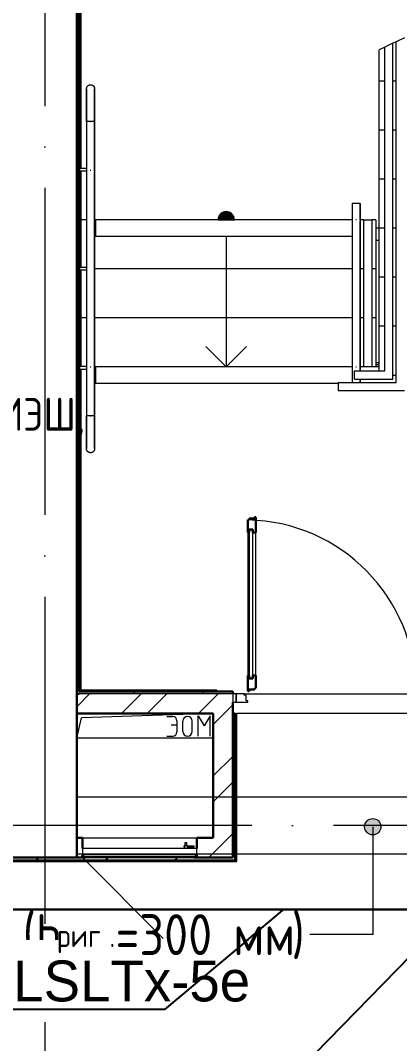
# Model space of a CAD drawing. Header units: millimetres. Extents: x -695119 to 412940, y -249585 to 622758.
# Drawn here: x 152812 to 155132, y 68303 to 74559 of the extents above; entities that cross this region are included whole.
import ezdxf
from ezdxf import colors
from ezdxf.entities.mleader import LeaderData, LeaderLine
from ezdxf.math import Vec2, Vec3

# ---------------------------------------------------------------- set-up
doc = ezdxf.new("R2010")
doc.units = ezdxf.units.MM
doc.linetypes.add('ADSK_Линия сетки', pattern=[25, 20, -2.5, 0, -2.5])
doc.linetypes.add('ADSK_Сверху', pattern=[450, 300, -150])
for name, color, linetype, lineweight in [('_СКС-Шкафы', 7, 'Continuous', 0), ('_Схема', 5, 'Continuous', 30), ('Аннотация', 252, 'Continuous', 18), ('Двери', 8, 'Continuous', 9), ('Лестницы', 8, 'Continuous', 9), ('Линии', 7, 'Continuous', 9), ('Оборудование', 8, 'Continuous', 18), ('Ограждение', 8, 'Continuous', 9), ('Оси', 252, 'Continuous', 9), ('Перекрытие', 252, 'Continuous', 18), ('Стены внутренние', 252, 'Continuous', 18), ('Стены наружные', 252, 'Continuous', 18), ('Стены штриховка', 7, 'Continuous', 9), ('Стрелки вверх', 7, 'Continuous', 18), ('ТХ Текст', 251, 'Continuous', 0)]:
    doc.layers.add(name, color=color, linetype=linetype, lineweight=lineweight)
doc.layers.add('Двери открывание', color=7, linetype='Continuous', lineweight=9, true_color=0xc0c0c0)
doc.styles.add('GOST Common_3', font='', dxfattribs={"height": 3.5})
doc.styles.add('GOST Common_5', font='', dxfattribs={"width": 0.9, "height": 200})
doc.styles.add('GOST-2.304_Type-B_shrink', font='', dxfattribs={"width": 0.8})
doc.styles.add('Mipgost_5', font='', dxfattribs={"height": 250})
doc.styles.get('GOST Common_3').set_extended_font_data('GOST type B')
doc.styles.get('GOST Common_5').set_extended_font_data('GOST type B')
doc.styles.get('GOST-2.304_Type-B_shrink').set_extended_font_data('GOST type B')
doc.styles.get('Mipgost_5').set_extended_font_data('Mipgost')
pattern_1 = [(0, (-32121.8, 98), (0, 600), []), (90, (-32121.8, 98), (-600, 4e-14), [])]

# ---------------------------------------------------------------- blocks, each defined once
blk = doc.blocks.new('1 этаж')
at = {"layer": 'Аннотация', "lineweight": 9, "true_color": 0x636466}
h = blk.add_hatch(color=251, dxfattribs=at)
edge = h.paths.add_edge_path()
edge.add_arc((-19851, -11548.5), 50, 0, 360)
at = {"layer": 'Ограждение', "true_color": 0x636466}
h = blk.add_hatch(dxfattribs=at)
h.set_pattern_fill('FP_26', color=251, style=0, pattern_type=2)
h.set_pattern_definition(pattern_1)
h.paths.add_polyline_path([(-20682.8, -11761.7), (-20682.8, -10856.7), (-20692.8, -10856.7), (-20692.8, -10871.7), (-20687.8, -10871.7), (-20687.8, -11756.7)])
h = blk.add_hatch(dxfattribs=at)
h.set_pattern_fill('FP_26', color=251, style=0, pattern_type=2)
h.set_pattern_definition(pattern_1)
h.paths.add_polyline_path([(-20846.2, -11761.7), (-20682.8, -11761.7), (-20687.8, -11756.7), (-22852.9, -11756.7), (-22852.9, -11761.7), (-21563.7, -11761.7)])
at = {"layer": 'Стрелки вверх', "true_color": 0x636466}
h = blk.add_hatch(color=251, dxfattribs=at)
edge = h.paths.add_edge_path()
edge.add_arc((-20747.8, -7836.7), 50, 90, 179.83086)
edge.add_line((-20797.8, -7836.6), (-20747.8, -7836.7))
edge.add_line((-20747.8, -7836.7), (-20747.8, -7786.7))
blk.add_hatch(color=251, dxfattribs=at).paths.add_polyline_path([(-20699.3, -7836.7), (-20702.3, -7816), (-20720.8, -7794.7), (-20747.8, -7786.7), (-20774.8, -7794.7), (-20793.3, -7816), (-20796.3, -7836.7)])
h = blk.add_hatch(color=251, dxfattribs=at)
edge = h.paths.add_edge_path()
edge.add_arc((-20747.8, -7836.7), 50, 0.16914, 90)
edge.add_line((-20747.8, -7786.7), (-20747.8, -7836.7))
edge.add_line((-20747.8, -7836.7), (-20697.8, -7836.6))
at = {"color": 251, "lineweight": 18, "true_color": 0x636466}
for p, q in [((-21662.8, -11006.7), (-21633.2, -10881.7)), ((-20827.8, -10856.7), (-21633.2, -10881.7)), ((-21111.8, -10874), (-21075.3, -10874)), ((-20918.8, -10871.4), (-20882.2, -10931.4)), ((-20918.8, -10994), (-20918.8, -10871.4)), ((-20845.7, -10871.4), (-20882.2, -10931.4)), ((-20845.7, -10994), (-20845.7, -10871.4)), ((-21085.7, -10926.2), (-21049.2, -10926.2)), ((-21049.2, -10900.1), (-21049.2, -10967.9)), ((-21012.7, -10965.3), (-21012.7, -10902.7)), ((-20955.3, -10965.3), (-20955.3, -10902.7)), ((-20827.8, -11006.7), (-21662.8, -11006.7)), ((-21111.8, -10994), (-21075.3, -10994))]:
    blk.add_line(p, q, dxfattribs=at)
for centre, radius, start, end in [((-21075.3, -10900.1), 26.1, 0, 90), ((-20984, -10902.7), 28.7, 0, 180), ((-21075.3, -10967.9), 26.1, 270, 0), ((-20984, -10965.3), 28.7, 180, 0)]:
    blk.add_arc(centre, radius, start, end, dxfattribs=at)
at = {"layer": 'Аннотация', "color": 251, "lineweight": 9, "true_color": 0x636466}
for p, q in [((-19851, -11548.5), (-19851, -12208.4)), ((-20229.4, -12208.4), (-20235.6, -12208.4)), ((-19851, -12208.4), (-20229.4, -12208.4))]:
    blk.add_line(p, q, dxfattribs=at)
blk.add_circle((-19851, -11548.5), 50, dxfattribs=at)
at = {"layer": 'Двери', "color": 251, "lineweight": 30, "true_color": 0x636466}
for p, q in [((-20607.8, -9672.7), (-20615.8, -9672.7)), ((-20615.8, -9672.7), (-20615.8, -9748.7)), ((-20573.8, -9663.7), (-20607.8, -9663.7)), ((-20607.8, -9663.7), (-20607.8, -9672.7)), ((-20565.8, -9654.7), (-20573.8, -9654.7)), ((-20573.8, -9654.7), (-20573.8, -9663.7)), ((-20565.8, -9748.7), (-20565.8, -9654.7)), ((-20606.8, -9748.7), (-20615.8, -9748.7)), ((-20606.8, -9730.7), (-20606.8, -9748.7)), ((-20585.8, -9730.7), (-20606.8, -9730.7)), ((-20585.8, -9748.7), (-20585.8, -9730.7)), ((-20565.8, -9748.7), (-20585.8, -9748.7)), ((-20615.8, -10624.7), (-20615.8, -10718.7)), ((-20606.8, -10624.7), (-20615.8, -10624.7)), ((-20606.8, -10642.7), (-20606.8, -10624.7)), ((-20585.8, -10624.7), (-20585.8, -10642.7)), ((-20565.8, -10624.7), (-20585.8, -10624.7)), ((-20565.8, -10700.7), (-20565.8, -10624.7)), ((-20585.8, -10642.7), (-20606.8, -10642.7)), ((-20615.8, -10718.7), (-20607.8, -10718.7)), ((-20607.8, -10718.7), (-20607.8, -10709.7)), ((-20607.8, -10709.7), (-20573.8, -10709.7)), ((-20573.8, -10709.7), (-20573.8, -10700.7)), ((-20573.8, -10700.7), (-20565.8, -10700.7))]:
    blk.add_line(p, q, dxfattribs=at)
at = {"layer": 'Двери', "color": 251, "true_color": 0x636466}
for p, q in [((-20615.8, -9748.7), (-20615.8, -10624.7)), ((-20606.8, -9730.7), (-20606.8, -10642.7)), ((-20585.8, -9730.7), (-20606.8, -9730.7)), ((-20585.8, -10642.7), (-20585.8, -9730.7)), ((-20565.8, -10624.7), (-20565.8, -9748.7)), ((-20606.8, -10642.7), (-20585.8, -10642.7)), ((-20707.8, -10736.7), (-20707.8, -10786.7)), ((-20687.8, -10736.7), (-20707.8, -10736.7)), ((-20687.8, -10786.7), (-20687.8, -10736.7)), ((-20638.8, -10736.7), (-20687.8, -10736.7)), ((-20687.8, -10736.7), (-20687.8, -10786.7)), ((-20638.8, -10744.7), (-20638.8, -10736.7)), ((-20624.8, -10744.7), (-20638.8, -10744.7)), ((-20624.8, -10778.7), (-20624.8, -10744.7)), ((-20707.8, -10786.7), (-20687.8, -10786.7)), ((-20687.8, -10786.7), (-20615.8, -10786.7)), ((-20615.8, -10778.7), (-20624.8, -10778.7)), ((-20615.8, -10786.7), (-20615.8, -10778.7))]:
    blk.add_line(p, q, dxfattribs=at)
at = {"layer": 'Двери открывание', "color": 251, "true_color": 0x636466}
blk.add_arc((-20633.8, -10718.7), 1046, 0, 89.01398, dxfattribs=at)
at = {"layer": 'Лестницы', "color": 251, "true_color": 0x636466}
for p, q in [((-19707.8, -6748.1), (-19727.8, -6757.4)), ((-19777.8, -6780.8), (-19812.8, -6797.1)), ((-19812.8, -6986.7), (-19812.8, -6797.1)), ((-19812.8, -7286.7), (-19812.8, -6986.7)), ((-19812.8, -6986.7), (-19777.8, -6986.7)), ((-19812.8, -6986.7), (-19777.8, -6986.7)), ((-19727.8, -6986.7), (-19707.8, -6986.7)), ((-19727.8, -6986.7), (-19707.8, -6986.7)), ((-19812.8, -7586.7), (-19812.8, -7286.7)), ((-19812.8, -7286.7), (-19777.8, -7286.7)), ((-19812.8, -7286.7), (-19777.8, -7286.7)), ((-19727.8, -7286.7), (-19707.8, -7286.7)), ((-19727.8, -7286.7), (-19707.8, -7286.7)), ((-19812.8, -7886.7), (-19812.8, -7586.7)), ((-19812.8, -7586.7), (-19777.8, -7586.7)), ((-19812.8, -7586.7), (-19777.8, -7586.7)), ((-19727.8, -7586.7), (-19707.8, -7586.7)), ((-19727.8, -7586.7), (-19707.8, -7586.7)), ((-21602.8, -7836.7), (-21637.8, -7836.7)), ((-21602.8, -7836.7), (-21637.8, -7836.7)), ((-21547.8, -7836.7), (-21552.8, -7836.7)), ((-21547.8, -7836.7), (-21552.8, -7836.7)), ((-19907.8, -7836.7), (-19927.8, -7836.7)), ((-19907.8, -7836.7), (-19927.8, -7836.7)), ((-19832.8, -7836.7), (-19857.8, -7836.7)), ((-19832.8, -7836.7), (-19857.8, -7836.7)), ((-19832.8, -7836.7), (-19832.8, -8136.7)), ((-19812.8, -8186.7), (-19812.8, -7886.7)), ((-19812.8, -7886.7), (-19777.8, -7886.7)), ((-19812.8, -7886.7), (-19777.8, -7886.7)), ((-19727.8, -7886.7), (-19707.8, -7886.7)), ((-19727.8, -7886.7), (-19707.8, -7886.7)), ((-19977.8, -8136.7), (-21552.8, -8136.7)), ((-19977.8, -8136.7), (-21552.8, -8136.7)), ((-19907.8, -8136.7), (-19927.8, -8136.7)), ((-19907.8, -8136.7), (-19927.8, -8136.7)), ((-19832.8, -8136.7), (-19857.8, -8136.7)), ((-19832.8, -8136.7), (-19857.8, -8136.7)), ((-19832.8, -8136.7), (-19832.8, -8436.7)), ((-19812.8, -8486.7), (-19812.8, -8186.7)), ((-19812.8, -8186.7), (-19777.8, -8186.7)), ((-19812.8, -8186.7), (-19777.8, -8186.7)), ((-19727.8, -8186.7), (-19707.8, -8186.7)), ((-19727.8, -8186.7), (-19707.8, -8186.7)), ((-21602.8, -8436.7), (-21637.8, -8436.7)), ((-21602.8, -8436.7), (-21637.8, -8436.7)), ((-19977.8, -8436.7), (-21552.8, -8436.7)), ((-19977.8, -8436.7), (-21552.8, -8436.7)), ((-19907.8, -8436.7), (-19927.8, -8436.7)), ((-19907.8, -8436.7), (-19927.8, -8436.7)), ((-19832.8, -8436.7), (-19857.8, -8436.7)), ((-19832.8, -8436.7), (-19857.8, -8436.7)), ((-19832.8, -8436.7), (-19832.8, -8736.7)), ((-19812.8, -8761.7), (-19812.8, -8486.7)), ((-19812.8, -8486.7), (-19777.8, -8486.7)), ((-19812.8, -8486.7), (-19777.8, -8486.7)), ((-19727.8, -8486.7), (-19707.8, -8486.7)), ((-19727.8, -8486.7), (-19707.8, -8486.7)), ((-21547.8, -8736.7), (-21552.8, -8736.7)), ((-21547.8, -8736.7), (-21552.8, -8736.7)), ((-19907.8, -8736.7), (-19927.8, -8736.7)), ((-19907.8, -8736.7), (-19927.8, -8736.7)), ((-19832.8, -8736.7), (-19857.8, -8736.7)), ((-19832.8, -8736.7), (-19857.8, -8736.7)), ((-19812.8, -8736.7), (-19832.8, -8736.7)), ((-19727.8, -8786.7), (-19707.8, -8786.7)), ((-19727.8, -8786.7), (-19707.8, -8786.7)), ((-20638.8, -10736.7), (-19076.8, -10736.7))]:
    blk.add_line(p, q, dxfattribs=at)
at = {"layer": 'Линии', "color": 251, "linetype": 'ADSK_Сверху', "ltscale": 100, "true_color": 0x636466}
for p, q in [((-21662.8, -11366.7), (-18052.8, -11366.7)), ((-18052.8, -11716.7), (-21662.8, -11716.7))]:
    blk.add_line(p, q, dxfattribs=at)
at = {"layer": 'Оборудование', "color": 251, "true_color": 0x636466}
for p, q in [((-21627.8, -11681.7), (-21627.8, -11718.1)), ((-20927.8, -11681.7), (-21627.8, -11681.7)), ((-20999.1, -11666.4), (-21007.4, -11666.4)), ((-21007.4, -11666.4), (-21007.4, -11671.4)), ((-21007.4, -11671.4), (-20999.1, -11671.4)), ((-21004, -11665.8), (-21004, -11681.7)), ((-20984.7, -11665.8), (-21004, -11665.8)), ((-21000.4, -11663.9), (-21002.4, -11665.8)), ((-21000.4, -11646.4), (-21000.4, -11663.9)), ((-20988.2, -11646.4), (-21000.4, -11646.4)), ((-20988.2, -11663.9), (-21000.4, -11663.9)), ((-20943.7, -11666.4), (-20989.5, -11666.4)), ((-20989.5, -11671.4), (-20943.7, -11671.4)), ((-20988.2, -11663.9), (-20988.2, -11646.4)), ((-20986.2, -11665.8), (-20988.2, -11663.9)), ((-20984.7, -11681.7), (-20984.7, -11665.8)), ((-20943.7, -11671.4), (-20943.7, -11666.4)), ((-20927.8, -11718.1), (-20927.8, -11681.7)), ((-21627.8, -11736.7), (-21132.8, -12231.7)), ((-21626.9, -11719), (-20928.7, -11719)), ((-21620.8, -11719), (-21620.8, -11728.8)), ((-21619.8, -11729.7), (-20935.8, -11729.7)), ((-21608.8, -11731.3), (-21608.8, -11736.7)), ((-21608.8, -11736.7), (-20946.8, -11736.7)), ((-20946.8, -11736.7), (-20946.8, -11731.3)), ((-20934.8, -11728.8), (-20934.8, -11719))]:
    blk.add_line(p, q, dxfattribs=at)
for points, knots in [([(-21627.8, -11718.1), (-21627.8, -11718.2), (-21627.8, -11718.4), (-21627.7, -11718.6), (-21627.5, -11718.8), (-21627.4, -11718.9), (-21627.2, -11719), (-21627.1, -11719), (-21627, -11719), (-21626.9, -11719)], [-1, -1, -1, -1, -0.833333, -0.666667, -0.5, -0.333333, -0.25, -0.166667, 0, 0, 0, 0]), ([(-21620.8, -11728.8), (-21620.8, -11728.9), (-21620.8, -11729), (-21620.7, -11729.2), (-21620.6, -11729.4), (-21620.4, -11729.5), (-21620.3, -11729.6), (-21620.2, -11729.7), (-21620.1, -11729.7), (-21619.9, -11729.7), (-21619.8, -11729.7)], [-1, -1, -1, -1, -0.833333, -0.666667, -0.541667, -0.416667, -0.333333, -0.25, -0.166667, 0, 0, 0, 0]), ([(-21610.3, -11729.7), (-21610.2, -11729.7), (-21610, -11729.8), (-21609.7, -11729.8), (-21609.6, -11729.9), (-21609.4, -11730), (-21609.2, -11730.2), (-21609.1, -11730.3), (-21609, -11730.5), (-21608.9, -11730.7), (-21608.8, -11730.9), (-21608.8, -11731.1), (-21608.8, -11731.3)], [-1, -1, -1, -1, -0.833333, -0.75, -0.666667, -0.583333, -0.5, -0.416667, -0.333333, -0.25, -0.166667, 0, 0, 0, 0]), ([(-20946.8, -11731.3), (-20946.8, -11731.1), (-20946.8, -11730.9), (-20946.7, -11730.7), (-20946.6, -11730.5), (-20946.5, -11730.3), (-20946.4, -11730.2), (-20946.2, -11730), (-20946, -11729.9), (-20945.9, -11729.8), (-20945.6, -11729.8), (-20945.4, -11729.7), (-20945.3, -11729.7)], [0, 0, 0, 0, 0.166667, 0.25, 0.333333, 0.416667, 0.5, 0.583333, 0.666667, 0.75, 0.833333, 1, 1, 1, 1]), ([(-20935.8, -11729.7), (-20935.7, -11729.7), (-20935.5, -11729.7), (-20935.4, -11729.7), (-20935.3, -11729.6), (-20935.2, -11729.5), (-20935, -11729.4), (-20934.9, -11729.2), (-20934.8, -11729), (-20934.8, -11728.9), (-20934.8, -11728.8)], [0, 0, 0, 0, 0.166667, 0.25, 0.333333, 0.416667, 0.541667, 0.666667, 0.833333, 1, 1, 1, 1]), ([(-20928.7, -11719), (-20928.6, -11719), (-20928.5, -11719), (-20928.4, -11719), (-20928.2, -11718.9), (-20928.1, -11718.8), (-20927.9, -11718.6), (-20927.8, -11718.4), (-20927.8, -11718.2), (-20927.8, -11718.1)], [0, 0, 0, 0, 0.166667, 0.25, 0.333333, 0.5, 0.666667, 0.833333, 1, 1, 1, 1])]:
    blk.add_open_spline(points, degree=3, knots=knots, dxfattribs=at)
at = {"layer": 'Ограждение', "color": 251, "true_color": 0x636466}
for p, q in [((-21637.8, -3566.7), (-21637.8, -7523.4)), ((-19657.8, -6724.8), (-19707.8, -6748.1)), ((-19707.8, -8786.7), (-19707.8, -6748.1)), ((-19727.8, -6757.4), (-19777.8, -6780.8)), ((-19727.8, -6757.4), (-19777.8, -6780.8)), ((-19777.8, -8761.7), (-19777.8, -6780.8)), ((-19727.8, -8811.7), (-19727.8, -6757.4)), ((-21602.8, -7236.7), (-21602.8, -7537.3)), ((-21552.8, -7236.7), (-21602.8, -7236.7)), ((-21602.8, -7236.7), (-21602.8, -7536.7)), ((-21575.5, -7236.7), (-21580.1, -7236.7)), ((-21580.1, -7236.7), (-21577.8, -7236.7)), ((-21577.8, -7236.7), (-21575.5, -7236.7)), ((-21552.8, -7537.3), (-21552.8, -7236.7)), ((-21552.8, -7236.7), (-21552.8, -7536.7)), ((-21602.8, -7523.2), (-21647.8, -7523.2)), ((-21647.8, -7538.2), (-21602.8, -7538.2)), ((-21637.8, -7537.9), (-21637.8, -8129.5)), ((-21602.8, -7536.7), (-21602.8, -8736.7)), ((-21602.8, -7543.5), (-21602.8, -8743.5)), ((-21552.8, -7536.7), (-21552.8, -8736.7)), ((-21552.8, -8743.5), (-21552.8, -7543.5)), ((-19977.8, -7736.7), (-19977.8, -7837.3)), ((-19927.8, -7736.7), (-19977.8, -7736.7)), ((-19977.8, -7736.7), (-19977.8, -7836.7)), ((-19950.5, -7736.7), (-19955.1, -7736.7)), ((-19927.8, -7837.3), (-19927.8, -7736.7)), ((-19927.8, -7736.7), (-19927.8, -7836.7)), ((-19977.8, -7836.7), (-19977.8, -8736.7)), ((-19977.8, -7843.5), (-19977.8, -8743.5)), ((-19927.8, -7836.7), (-19927.8, -8736.7)), ((-19927.8, -8743.5), (-19927.8, -7843.5)), ((-19907.8, -7836.7), (-19857.8, -7836.7)), ((-19907.8, -7836.7), (-19907.8, -8736.7)), ((-19857.8, -7836.7), (-19857.8, -8736.7)), ((-21602.8, -8129.2), (-21647.8, -8129.2)), ((-21647.8, -8144.2), (-21602.8, -8144.2)), ((-21637.8, -8144), (-21637.8, -8735.5)), ((-21602.8, -8735.3), (-21647.8, -8735.3)), ((-21647.8, -8750.3), (-21602.8, -8750.3)), ((-21637.8, -8750), (-21637.8, -10711.7)), ((-21602.8, -8736.7), (-21602.8, -9036.7)), ((-21602.8, -8743.5), (-21602.8, -9036.7)), ((-21552.8, -8736.7), (-21552.8, -9036.7)), ((-21552.8, -9036.7), (-21552.8, -8743.5)), ((-19977.8, -8736.7), (-19977.8, -8831.7)), ((-19977.8, -8743.5), (-19977.8, -8831.7)), ((-19927.8, -8736.7), (-19927.8, -8761.7)), ((-19927.8, -8761.7), (-19927.8, -8743.5)), ((-19857.8, -8736.7), (-19907.8, -8736.7)), ((-19812.8, -8711.7), (-19832.8, -8711.7)), ((-19832.8, -8721.7), (-19812.8, -8721.7)), ((-19962.8, -8761.7), (-19777.8, -8761.7)), ((-19962.8, -8811.7), (-19962.8, -8761.7)), ((-19962.8, -8811.7), (-19727.8, -8811.7)), ((-19927.8, -8831.7), (-19927.8, -8811.7)), ((-19927.8, -8811.7), (-19927.8, -8831.7)), ((-19707.8, -8831.7), (-19707.8, -8786.7)), ((-20062.8, -8831.7), (-20062.8, -8881.7)), ((-20062.8, -8831.7), (-19707.8, -8831.7)), ((-20062.8, -8881.7), (-19657.8, -8881.7)), ((-21552.8, -9036.7), (-21602.8, -9036.7)), ((-21580.1, -9036.7), (-21575.5, -9036.7)), ((-21577.8, -9036.7), (-21580.1, -9036.7)), ((-21575.5, -9036.7), (-21577.8, -9036.7)), ((-21637.8, -10711.7), (-20807.8, -10711.7)), ((-20807.8, -10711.7), (-20807.8, -10721.7)), ((-20692.8, -10856.7), (-20682.8, -10856.7)), ((-20682.8, -11761.7), (-20682.8, -10856.7)), ((-20682.8, -11761.7), (-20687.8, -11756.7)), ((-22852.9, -11761.7), (-20682.8, -11761.7))]:
    blk.add_line(p, q, dxfattribs=at)
at = {"layer": 'Ограждение', "color": 251, "true_color": 0x636466, "flags": 128}
for points in [[(-21602.8, -7036.7), (-21602.8, -7035.7), (-21602.7, -7034.7), (-21602.6, -7033.7), (-21602.5, -7032.7), (-21602.3, -7031.8), (-21602.1, -7030.8), (-21601.8, -7029.8), (-21601.5, -7028.9), (-21601.2, -7027.9), (-21600.8, -7027), (-21600.4, -7026.1), (-21600, -7025.2), (-21599.5, -7024.3), (-21599, -7023.5), (-21598.4, -7022.6), (-21597.9, -7021.8), (-21597.2, -7021), (-21596.6, -7020.2), (-21595.9, -7019.5), (-21595.2, -7018.8), (-21594.5, -7018.1), (-21593.7, -7017.5), (-21592.9, -7016.8), (-21592.1, -7016.3), (-21591.3, -7015.7), (-21590.5, -7015.2), (-21589.6, -7014.7), (-21588.7, -7014.2), (-21587.8, -7013.8), (-21586.9, -7013.4), (-21585.9, -7013.1), (-21585, -7012.8), (-21584, -7012.5), (-21583, -7012.3), (-21582.1, -7012.1), (-21581.1, -7011.9), (-21580.1, -7011.8), (-21579.1, -7011.8), (-21578.1, -7011.7), (-21577.8, -7011.7)], [(-21602.8, -7236.7), (-21602.8, -7228.7), (-21602.8, -7220.7), (-21602.8, -7212.8), (-21602.8, -7204.9), (-21602.8, -7197), (-21602.8, -7189.2), (-21602.8, -7181.5), (-21602.8, -7173.8), (-21602.8, -7166.3), (-21602.8, -7158.8), (-21602.8, -7151.5), (-21602.8, -7144.4), (-21602.8, -7137.4), (-21602.8, -7130.5), (-21602.8, -7123.8), (-21602.8, -7117.3), (-21602.8, -7111), (-21602.8, -7104.9), (-21602.8, -7098.9), (-21602.8, -7093.3), (-21602.8, -7087.8), (-21602.8, -7082.6), (-21602.8, -7077.6), (-21602.8, -7072.9), (-21602.8, -7068.4), (-21602.8, -7064.3), (-21602.8, -7060.3), (-21602.8, -7056.7), (-21602.8, -7053.4), (-21602.8, -7050.3), (-21602.8, -7047.6), (-21602.8, -7045.1), (-21602.8, -7043), (-21602.8, -7041.2), (-21602.8, -7039.6), (-21602.8, -7038.4), (-21602.8, -7037.6), (-21602.8, -7037), (-21602.8, -7036.7), (-21602.8, -7036.7)], [(-21602.8, -7036.7), (-21602.8, -7036.9), (-21602.8, -7037.4), (-21602.8, -7038.2), (-21602.8, -7039.3), (-21602.8, -7040.7), (-21602.8, -7042.5), (-21602.8, -7044.5), (-21602.8, -7046.9), (-21602.8, -7049.6), (-21602.8, -7052.5), (-21602.8, -7055.8), (-21602.8, -7059.3), (-21602.8, -7063.2), (-21602.8, -7067.3), (-21602.8, -7071.7), (-21602.8, -7076.3), (-21602.8, -7081.2), (-21602.8, -7086.4), (-21602.8, -7091.8), (-21602.8, -7097.4), (-21602.8, -7103.2), (-21602.8, -7109.3), (-21602.8, -7115.6), (-21602.8, -7122), (-21602.8, -7128.7), (-21602.8, -7135.5), (-21602.8, -7142.5), (-21602.8, -7149.6), (-21602.8, -7156.9), (-21602.8, -7164.3), (-21602.8, -7171.8), (-21602.8, -7179.4), (-21602.8, -7187.1), (-21602.8, -7194.9), (-21602.8, -7202.7), (-21602.8, -7210.6), (-21602.8, -7218.6), (-21602.8, -7226.6), (-21602.8, -7234.6), (-21602.8, -7236.7)], [(-21577.8, -7011.7), (-21576.8, -7011.8), (-21575.8, -7011.8), (-21574.8, -7011.9), (-21573.8, -7012.1), (-21572.8, -7012.2), (-21571.9, -7012.4), (-21570.9, -7012.7), (-21569.9, -7013), (-21569, -7013.3), (-21568.1, -7013.7), (-21567.2, -7014.1), (-21566.3, -7014.6), (-21565.4, -7015), (-21564.5, -7015.5), (-21563.7, -7016.1), (-21562.9, -7016.7), (-21562.1, -7017.3), (-21561.3, -7017.9), (-21560.6, -7018.6), (-21559.9, -7019.3), (-21559.2, -7020), (-21558.5, -7020.8), (-21557.9, -7021.6), (-21557.3, -7022.4), (-21556.8, -7023.2), (-21556.2, -7024.1), (-21555.8, -7024.9), (-21555.3, -7025.8), (-21554.9, -7026.7), (-21554.5, -7027.7), (-21554.2, -7028.6), (-21553.9, -7029.6), (-21553.6, -7030.5), (-21553.4, -7031.5), (-21553.2, -7032.5), (-21553, -7033.5), (-21552.9, -7034.5), (-21552.8, -7035.5), (-21552.8, -7036.5), (-21552.8, -7036.7)], [(-21552.8, -7236.7), (-21552.8, -7228.7), (-21552.8, -7220.7), (-21552.8, -7212.8), (-21552.8, -7204.9), (-21552.8, -7197), (-21552.8, -7189.2), (-21552.8, -7181.5), (-21552.8, -7173.8), (-21552.8, -7166.3), (-21552.8, -7158.8), (-21552.8, -7151.5), (-21552.8, -7144.4), (-21552.8, -7137.4), (-21552.8, -7130.5), (-21552.8, -7123.8), (-21552.8, -7117.3), (-21552.8, -7111), (-21552.8, -7104.9), (-21552.8, -7098.9), (-21552.8, -7093.3), (-21552.8, -7087.8), (-21552.8, -7082.6), (-21552.8, -7077.6), (-21552.8, -7072.9), (-21552.8, -7068.4), (-21552.8, -7064.3), (-21552.8, -7060.3), (-21552.8, -7056.7), (-21552.8, -7053.4), (-21552.8, -7050.3), (-21552.8, -7047.6), (-21552.8, -7045.1), (-21552.8, -7043), (-21552.8, -7041.2), (-21552.8, -7039.6), (-21552.8, -7038.4), (-21552.8, -7037.6), (-21552.8, -7037), (-21552.8, -7036.7), (-21552.8, -7036.7)], [(-21552.8, -7036.7), (-21552.8, -7036.9), (-21552.8, -7037.4), (-21552.8, -7038.2), (-21552.8, -7039.3), (-21552.8, -7040.7), (-21552.8, -7042.5), (-21552.8, -7044.5), (-21552.8, -7046.9), (-21552.8, -7049.6), (-21552.8, -7052.5), (-21552.8, -7055.8), (-21552.8, -7059.3), (-21552.8, -7063.2), (-21552.8, -7067.3), (-21552.8, -7071.7), (-21552.8, -7076.3), (-21552.8, -7081.2), (-21552.8, -7086.4), (-21552.8, -7091.8), (-21552.8, -7097.4), (-21552.8, -7103.2), (-21552.8, -7109.3), (-21552.8, -7115.6), (-21552.8, -7122), (-21552.8, -7128.7), (-21552.8, -7135.5), (-21552.8, -7142.5), (-21552.8, -7149.6), (-21552.8, -7156.9), (-21552.8, -7164.3), (-21552.8, -7171.8), (-21552.8, -7179.4), (-21552.8, -7187.1), (-21552.8, -7194.9), (-21552.8, -7202.7), (-21552.8, -7210.6), (-21552.8, -7218.6), (-21552.8, -7226.6), (-21552.8, -7234.6), (-21552.8, -7236.7)], [(-21602.8, -9036.7), (-21602.8, -9044.7), (-21602.8, -9052.7), (-21602.8, -9060.7), (-21602.8, -9068.6), (-21602.8, -9076.5), (-21602.8, -9084.3), (-21602.8, -9092), (-21602.8, -9099.6), (-21602.8, -9107.2), (-21602.8, -9114.6), (-21602.8, -9121.9), (-21602.8, -9129.1), (-21602.8, -9136.1), (-21602.8, -9143), (-21602.8, -9149.7), (-21602.8, -9156.2), (-21602.8, -9162.5), (-21602.8, -9168.6), (-21602.8, -9174.5), (-21602.8, -9180.2), (-21602.8, -9185.7), (-21602.8, -9190.9), (-21602.8, -9195.9), (-21602.8, -9200.6), (-21602.8, -9205), (-21602.8, -9209.2), (-21602.8, -9213.1), (-21602.8, -9216.8), (-21602.8, -9220.1), (-21602.8, -9223.1), (-21602.8, -9225.9), (-21602.8, -9228.3), (-21602.8, -9230.5), (-21602.8, -9232.3), (-21602.8, -9233.8), (-21602.8, -9235), (-21602.8, -9235.9), (-21602.8, -9236.5), (-21602.8, -9236.7), (-21602.8, -9236.7)], [(-21602.8, -9236.7), (-21602.8, -9236.6), (-21602.8, -9236.1), (-21602.8, -9235.3), (-21602.8, -9234.2), (-21602.8, -9232.7), (-21602.8, -9231), (-21602.8, -9228.9), (-21602.8, -9226.6), (-21602.8, -9223.9), (-21602.8, -9220.9), (-21602.8, -9217.7), (-21602.8, -9214.1), (-21602.8, -9210.3), (-21602.8, -9206.2), (-21602.8, -9201.8), (-21602.8, -9197.2), (-21602.8, -9192.2), (-21602.8, -9187.1), (-21602.8, -9181.7), (-21602.8, -9176.1), (-21602.8, -9170.2), (-21602.8, -9164.2), (-21602.8, -9157.9), (-21602.8, -9151.4), (-21602.8, -9144.8), (-21602.8, -9138), (-21602.8, -9131), (-21602.8, -9123.9), (-21602.8, -9116.6), (-21602.8, -9109.2), (-21602.8, -9101.7), (-21602.8, -9094.1), (-21602.8, -9086.4), (-21602.8, -9078.6), (-21602.8, -9070.7), (-21602.8, -9062.8), (-21602.8, -9054.9), (-21602.8, -9046.9), (-21602.8, -9038.9), (-21602.8, -9036.7)], [(-21552.8, -9036.7), (-21552.8, -9044.7), (-21552.8, -9052.7), (-21552.8, -9060.7), (-21552.8, -9068.6), (-21552.8, -9076.5), (-21552.8, -9084.3), (-21552.8, -9092), (-21552.8, -9099.6), (-21552.8, -9107.2), (-21552.8, -9114.6), (-21552.8, -9121.9), (-21552.8, -9129.1), (-21552.8, -9136.1), (-21552.8, -9143), (-21552.8, -9149.7), (-21552.8, -9156.2), (-21552.8, -9162.5), (-21552.8, -9168.6), (-21552.8, -9174.5), (-21552.8, -9180.2), (-21552.8, -9185.7), (-21552.8, -9190.9), (-21552.8, -9195.9), (-21552.8, -9200.6), (-21552.8, -9205), (-21552.8, -9209.2), (-21552.8, -9213.1), (-21552.8, -9216.8), (-21552.8, -9220.1), (-21552.8, -9223.1), (-21552.8, -9225.9), (-21552.8, -9228.3), (-21552.8, -9230.5), (-21552.8, -9232.3), (-21552.8, -9233.8), (-21552.8, -9235), (-21552.8, -9235.9), (-21552.8, -9236.5), (-21552.8, -9236.7), (-21552.8, -9236.7)], [(-21552.8, -9236.7), (-21552.8, -9236.6), (-21552.8, -9236.1), (-21552.8, -9235.3), (-21552.8, -9234.2), (-21552.8, -9232.7), (-21552.8, -9231), (-21552.8, -9228.9), (-21552.8, -9226.6), (-21552.8, -9223.9), (-21552.8, -9220.9), (-21552.8, -9217.7), (-21552.8, -9214.1), (-21552.8, -9210.3), (-21552.8, -9206.2), (-21552.8, -9201.8), (-21552.8, -9197.2), (-21552.8, -9192.2), (-21552.8, -9187.1), (-21552.8, -9181.7), (-21552.8, -9176.1), (-21552.8, -9170.2), (-21552.8, -9164.2), (-21552.8, -9157.9), (-21552.8, -9151.4), (-21552.8, -9144.8), (-21552.8, -9138), (-21552.8, -9131), (-21552.8, -9123.9), (-21552.8, -9116.6), (-21552.8, -9109.2), (-21552.8, -9101.7), (-21552.8, -9094.1), (-21552.8, -9086.4), (-21552.8, -9078.6), (-21552.8, -9070.7), (-21552.8, -9062.8), (-21552.8, -9054.9), (-21552.8, -9046.9), (-21552.8, -9038.9), (-21552.8, -9036.7)], [(-21577.8, -9261.7), (-21578.8, -9261.7), (-21579.8, -9261.7), (-21580.8, -9261.6), (-21581.8, -9261.4), (-21582.8, -9261.2), (-21583.7, -9261), (-21584.7, -9260.8), (-21585.7, -9260.5), (-21586.6, -9260.1), (-21587.5, -9259.8), (-21588.5, -9259.3), (-21589.3, -9258.9), (-21590.2, -9258.4), (-21591.1, -9257.9), (-21591.9, -9257.4), (-21592.7, -9256.8), (-21593.5, -9256.2), (-21594.3, -9255.5), (-21595, -9254.9), (-21595.7, -9254.1), (-21596.4, -9253.4), (-21597.1, -9252.7), (-21597.7, -9251.9), (-21598.3, -9251.1), (-21598.8, -9250.2), (-21599.4, -9249.4), (-21599.9, -9248.5), (-21600.3, -9247.6), (-21600.7, -9246.7), (-21601.1, -9245.8), (-21601.4, -9244.9), (-21601.8, -9243.9), (-21602, -9242.9), (-21602.2, -9242), (-21602.4, -9241), (-21602.6, -9240), (-21602.7, -9239), (-21602.8, -9238), (-21602.8, -9237), (-21602.8, -9236.7)], [(-21552.8, -9236.7), (-21552.8, -9237.7), (-21552.9, -9238.7), (-21553, -9239.7), (-21553.1, -9240.7), (-21553.3, -9241.7), (-21553.5, -9242.7), (-21553.8, -9243.6), (-21554.1, -9244.6), (-21554.4, -9245.5), (-21554.8, -9246.5), (-21555.2, -9247.4), (-21555.6, -9248.3), (-21556.1, -9249.2), (-21556.6, -9250), (-21557.2, -9250.8), (-21557.7, -9251.7), (-21558.4, -9252.5), (-21559, -9253.2), (-21559.7, -9254), (-21560.4, -9254.7), (-21561.1, -9255.3), (-21561.9, -9256), (-21562.7, -9256.6), (-21563.5, -9257.2), (-21564.3, -9257.8), (-21565.1, -9258.3), (-21566, -9258.8), (-21566.9, -9259.2), (-21567.8, -9259.7), (-21568.7, -9260), (-21569.7, -9260.4), (-21570.6, -9260.7), (-21571.6, -9260.9), (-21572.6, -9261.2), (-21573.6, -9261.4), (-21574.5, -9261.5), (-21575.5, -9261.6), (-21576.5, -9261.7), (-21577.5, -9261.7), (-21577.8, -9261.7)]]:
    blk.add_lwpolyline(points, dxfattribs=at)
at = {"layer": 'Ограждение', "color": 251, "true_color": 0x636466}
for points in [[(-21575.8, -7536.8), (-21576.5, -7536.7), (-21577.8, -7536.7), (-21579.1, -7536.7), (-21579.8, -7536.8)], [(-19950.8, -7836.8), (-19951.5, -7836.7), (-19952.8, -7836.7), (-19954.1, -7836.7), (-19954.8, -7836.8)], [(-21579.8, -8736.8), (-21579.1, -8736.7), (-21577.8, -8736.7), (-21576.5, -8736.7), (-21575.8, -8736.8)], [(-19954.8, -8736.8), (-19954.1, -8736.7), (-19952.8, -8736.7), (-19951.5, -8736.7), (-19950.8, -8736.8)]]:
    blk.add_open_spline(points, degree=3, dxfattribs=at)
at = {"layer": 'Оси', "color": 251, "linetype": 'ADSK_Линия сетки', "ltscale": 100, "true_color": 0x636466}
for p, q in [((-21857.8, -2641.7), (-21857.8, -33767.9)), ((4409.5, -11541.7), (-72530.1, -11541.7))]:
    blk.add_line(p, q, dxfattribs=at)
at = {"layer": 'Перекрытие', "color": 251, "ltscale": 100, "true_color": 0x636466}
for p, q in [((-19977.8, -7836.7), (-21547.8, -7836.7)), ((-21547.8, -7836.7), (-21547.8, -7936.7)), ((-21547.8, -7936.7), (-19977.8, -7936.7)), ((-19832.8, -7886.7), (-19812.8, -7886.7)), ((-19832.8, -7961.3), (-19812.8, -7961.3)), ((-19977.8, -8736.7), (-21547.8, -8736.7)), ((-21547.8, -8736.7), (-21547.8, -8836.7)), ((-21547.8, -8836.7), (-20062.8, -8836.7)), ((-20827.8, -11006.7), (-21662.8, -11006.7))]:
    blk.add_line(p, q, dxfattribs=at)
at = {"layer": 'Стены внутренние', "color": 251, "lineweight": 30, "true_color": 0x636466}
blk.add_line((-21662.8, -11736.7), (-21662.8, -10856.7), dxfattribs=at)
at = {"layer": 'Стены наружные', "color": 251, "lineweight": 30, "true_color": 0x636466}
for p, q in [((-21662.8, -3541.7), (-21662.8, -10856.7)), ((-21647.8, -10721.7), (-21647.8, -3556.7)), ((-21647.8, -10736.7), (-21662.8, -10736.7)), ((-20707.8, -10721.7), (-21647.8, -10721.7)), ((-20707.8, -10736.7), (-20707.8, -10721.7)), ((-20707.8, -10786.7), (-20707.8, -11736.7)), ((-21662.8, -10856.7), (-20827.8, -10856.7)), ((-20827.8, -10856.7), (-20827.8, -11616.7)), ((-20692.8, -10856.7), (-20707.8, -10856.7)), ((-20692.8, -10856.7), (-20692.8, -11751.7)), ((-20687.8, -10871.7), (-20692.8, -10871.7)), ((-20687.8, -11756.7), (-20687.8, -10871.7)), ((-21627.8, -11616.7), (-21662.8, -11616.7)), ((-21662.8, -11616.7), (-21662.8, -11736.7)), ((-21627.8, -11681.7), (-21627.8, -11616.7)), ((-20827.8, -11616.7), (-20927.8, -11616.7)), ((-20927.8, -11616.7), (-20927.8, -11681.7)), ((-22867.9, -11756.7), (-20687.8, -11756.7)), ((-21608.8, -11736.7), (-22052.8, -11736.7)), ((-21627.8, -11736.7), (-21627.8, -11718.4)), ((-20707.8, -11736.7), (-20946.8, -11736.7)), ((-20927.8, -11718.4), (-20927.8, -11736.7))]:
    blk.add_line(p, q, dxfattribs=at)
at = {"layer": 'Стены наружные', "color": 251, "linetype": 'Continuous', "lineweight": 9, "true_color": 0x636466}
for p, q in [((-21662.8, -6837.8), (-21647.8, -6822.8)), ((-21662.8, -7262.1), (-21647.8, -7247.1)), ((-21662.8, -7686.3), (-21647.8, -7671.3)), ((-21662.8, -8110.6), (-21647.8, -8095.6)), ((-21662.8, -8534.9), (-21647.8, -8519.9)), ((-21662.8, -8959.1), (-21647.8, -8944.1)), ((-21662.8, -9383.4), (-21647.8, -9368.4)), ((-21662.8, -9807.7), (-21647.8, -9792.7)), ((-21662.8, -10231.9), (-21647.8, -10216.9)), ((-21662.8, -10656.2), (-21647.8, -10641.2)), ((-21662.8, -10816), (-21583.5, -10736.7)), ((-21389.2, -10856.7), (-21269.2, -10736.7)), ((-21319.1, -10736.7), (-21304.1, -10721.7)), ((-21232.1, -10856.7), (-21112.1, -10736.7)), ((-20917.8, -10856.7), (-20797.8, -10736.7)), ((-20894.8, -10736.7), (-20879.8, -10721.7)), ((-20827.8, -10923.9), (-20707.8, -10803.9)), ((-20692.8, -10888.3), (-20687.8, -10883.3)), ((-20707.8, -10974), (-20692.8, -10959)), ((-20692.8, -10959), (-20687.8, -10954)), ((-20692.8, -11029.7), (-20687.8, -11024.7)), ((-20827.8, -11238.2), (-20707.8, -11118.2)), ((-20692.8, -11100.4), (-20687.8, -11095.4)), ((-20692.8, -11171.1), (-20687.8, -11166.1)), ((-20692.8, -11241.8), (-20687.8, -11236.8)), ((-20827.8, -11395.4), (-20707.8, -11275.4)), ((-20692.8, -11312.5), (-20687.8, -11307.5)), ((-20707.8, -11398.2), (-20692.8, -11383.2)), ((-20692.8, -11383.2), (-20687.8, -11378.2)), ((-20692.8, -11453.9), (-20687.8, -11448.9)), ((-20692.8, -11524.7), (-20687.8, -11519.7)), ((-20827.8, -11709.7), (-20707.8, -11589.7)), ((-20692.8, -11595.4), (-20687.8, -11590.4)), ((-20692.8, -11666.1), (-20687.8, -11661.1)), ((-21985.5, -11756.7), (-21980.5, -11751.7)), ((-21914.8, -11756.7), (-21909.8, -11751.7)), ((-21909.8, -11751.7), (-21894.8, -11736.7)), ((-21844.1, -11756.7), (-21839.1, -11751.7)), ((-21773.4, -11756.7), (-21768.4, -11751.7)), ((-21702.7, -11756.7), (-21697.7, -11751.7)), ((-21640.6, -11736.7), (-21627.8, -11723.9)), ((-21632, -11756.7), (-21627, -11751.7)), ((-21561.3, -11756.7), (-21556.3, -11751.7)), ((-21490.6, -11756.7), (-21485.6, -11751.7)), ((-21485.6, -11751.7), (-21470.6, -11736.7)), ((-21419.8, -11756.7), (-21414.8, -11751.7)), ((-21349.1, -11756.7), (-21344.1, -11751.7)), ((-21278.4, -11756.7), (-21273.4, -11751.7)), ((-21207.7, -11756.7), (-21202.7, -11751.7)), ((-21137, -11756.7), (-21132, -11751.7)), ((-21066.3, -11756.7), (-21061.3, -11751.7)), ((-21061.3, -11751.7), (-21046.3, -11736.7)), ((-20995.6, -11756.7), (-20990.6, -11751.7)), ((-20924.9, -11756.7), (-20919.9, -11751.7)), ((-20854.8, -11736.7), (-20827.8, -11709.7)), ((-20854.2, -11756.7), (-20849.2, -11751.7)), ((-20783.5, -11756.7), (-20778.5, -11751.7)), ((-20712.7, -11756.7), (-20707.7, -11751.7)), ((-20692.8, -11736.8), (-20687.8, -11731.8))]:
    blk.add_line(p, q, dxfattribs=at)
at = {"layer": 'Стены наружные', "color": 251, "true_color": 0x636466}
for p, q in [((-20638.8, -10736.7), (-19076.8, -10736.7)), ((-19032.8, -10856.7), (-20682.8, -10856.7)), ((-21627.8, -11616.7), (-20927.8, -11616.7))]:
    blk.add_line(p, q, dxfattribs=at)
at = {"layer": 'Стены штриховка', "color": 251, "true_color": 0x636466}
for p, q in [((-20707.8, -10736.7), (-21647.8, -10736.7)), ((-22867.9, -11751.7), (-20692.8, -11751.7))]:
    blk.add_line(p, q, dxfattribs=at)
at = {"layer": 'Стрелки вверх', "color": 251, "true_color": 0x636466}
for p, q in [((-20793.3, -7816), (-20796.3, -7836.7)), ((-20774.8, -7794.7), (-20793.3, -7816)), ((-20747.8, -7786.7), (-20774.8, -7794.7)), ((-20720.8, -7794.7), (-20747.8, -7786.7)), ((-20747.8, -7836.7), (-20747.8, -7786.7)), ((-20747.8, -7786.7), (-20747.8, -7836.7)), ((-20702.3, -7816), (-20720.8, -7794.7)), ((-20699.3, -7836.7), (-20702.3, -7816)), ((-20797.8, -7836.6), (-20747.8, -7836.7)), ((-20796.3, -7836.7), (-20699.3, -7836.7)), ((-20747.8, -7836.7), (-20697.8, -7836.6)), ((-20747.8, -7936.7), (-20747.8, -8136.7)), ((-20747.8, -8136.7), (-20747.8, -8436.7)), ((-20747.8, -8436.7), (-20747.8, -8736.7)), ((-20747.8, -8736.7), (-20872.8, -8611.7)), ((-20747.8, -8736.7), (-20622.8, -8611.7))]:
    blk.add_line(p, q, dxfattribs=at)
for start, end in [(90, 179.83086), (0.16914, 90)]:
    blk.add_arc((-20747.8, -7836.7), 50, start, end, dxfattribs=at)
at = {"layer": 'Аннотация', "color": 251, "true_color": 0x636466, "width": 0.9}
for s, height, style, p in [('. +3.270 (h', 250, 'GOST Common_3', (-23133.4, -12333.4)), (')', 250, 'GOST Common_3', (-20347.4, -12333.4)), ('=300', 250, 'GOST Common_3', (-21424.9, -12333.4)), ('риг', 138.75, 'GOST Common_5', (-21784, -12284.2)), ('мм', 250, 'GOST Common_3', (-20704.6, -12333.4)), ('.', 138.8, 'GOST Common_5', (-21462.5, -12284.2))]:
    blk.add_text(s, height=height, dxfattribs=dict(at, style=style)).set_placement(p)
blk = doc.blocks.new('план Новый корпус (не печатать) 2$0$_Dot')
at = {"color": 251, "linetype": 'ByBlock', "lineweight": -2}
blk.add_line((-0.5, 0), (-1, 0), dxfattribs=at)
at = {"color": 251, "linetype": 'ByBlock', "const_width": 0.5}
blk.add_lwpolyline([(-0.25, 0, 1), (0.25, 0, 1)], format="xyb", close=True, dxfattribs=at)

msp = doc.modelspace()

# ---------------------------------------------------------------- block references
msp.add_blockref('1 этаж', (174819.19, 81176.937))

# ---------------------------------------------------------------- next in the draw order: leaders
ml = msp.add_multileader_mtext('Standard')
ml.set_content('Фрагмент А. Смотри лист 6', color=256, style='GOST-2.304_Type-B_shrink')
ml.set_leader_properties()
ml.build(insert=Vec2(0, 0))
ctx = ml.context
ctx.base_point, ctx.char_height, ctx.plane_origin = Vec3(156031.15, 80256.823), 500, Vec3(147539.599, 70774.618)
notes = []
notes.append((ctx, [(0, (1, 1, 0), (154605.06, 80256.823), (1, 0), 1426.09, [(0, [(147539.599, 70774.618)], 0, [])])]))
ctx.mtext.insert, ctx.mtext.flow_direction = Vec3(156033.15, 80590.156), 5
ctx.mtext.has_bg_fill, ctx.mtext.bg_color, ctx.mtext.bg_scale_factor, ctx.mtext.bg_transparency, ctx.mtext.use_window_bg_color = 1, -1027028792, 1.5, 0, 1
at = {"layer": 'ТХ Текст', "color": 251, "ltscale": 100}
ml = msp.add_multileader_mtext('Standard', dxfattribs=at)
ml.set_content('{\\C256;КВПнг(А)-LSLTx-5е}', color=251, style='Mipgost_5')
ml.set_leader_properties(color=251)
ml.set_arrow_properties(name='план Новый корпус (не печатать) 2$0$_Dot')
ml.build(insert=Vec2(0, 0))
ml.multileader.update_dxf_attribs({"text_left_attachment_type": 6, "text_right_attachment_type": 6, "dogleg_length": 103.837, "arrow_head_size": 10})
ctx = ml.context
ctx.base_point, ctx.char_height, ctx.arrow_head_size, ctx.landing_gap_size, ctx.plane_origin = Vec3(151246.577, 68510.326), 250, 10, 0.09, Vec3(175894.516, 95681.018)
ctx.left_attachment, ctx.right_attachment = 6, 6
notes.append((ctx, [(1, (1, 1, 0), (153693.629, 68510.326), (-1, 0), 103.837, [(3, [(154422.336, 69122.13)], 0, [])])]))
ctx.mtext.insert, ctx.mtext.flow_direction = Vec3(151246.667, 68810.326), 5
ctx.mtext.has_bg_fill, ctx.mtext.bg_color, ctx.mtext.bg_scale_factor, ctx.mtext.bg_transparency, ctx.mtext.use_window_bg_color = 1, -1027028792, 1.5, 0, 1
for ctx, leaders in notes:
    for number, flags, end, landing, length, lines in leaders:
        leader = LeaderData()
        leader.index, (leader.has_last_leader_line, leader.has_dogleg_vector, leader.attachment_direction) = number, flags
        leader.last_leader_point, leader.dogleg_vector, leader.dogleg_length = Vec3(end), Vec3(landing), length
        for number, points, colour, breaks in lines:
            line = LeaderLine()
            line.index, line.vertices, line.color, line.breaks = number, Vec3.list(points), colors.encode_raw_color(colour), breaks
            leader.lines.append(line)
        ctx.leaders.append(leader)

# ---------------------------------------------------------------- next in the draw order: texts
at = {"layer": '_СКС-Шкафы', "color": 0, "insert": (148706.959, 72250.189), "char_height": 200, "attachment_point": 1, "style": 'GOST Common_5'}
msp.add_mtext_dynamic_manual_height_columns('ШТ 1 (серверный шкаф, коммутатор МЭШ, коммутатор ядра сети Wi-Fi МЭШ)', width=5047.18614, gutter_width=1250, heights=[878.423], dxfattribs=at)

# ---------------------------------------------------------------- next in the draw order: leaders
ml = msp.add_multileader_mtext('Standard')
ml.set_content('{\\fISOCPEUR|b0|i0|c204|p34;1хКВПнг(А)-LSLTx-5е на 2 этаж}', color=256, style='Mipgost_5')
ml.set_leader_properties()
ml.build(insert=Vec2(0, 0))
ml.multileader.update_dxf_attribs({"text_left_attachment_type": 6, "text_right_attachment_type": 6, "dogleg_length": 100})
ctx = ml.context
ctx.base_point, ctx.char_height, ctx.plane_origin = Vec3(154281.303, 67798.547), 250, Vec3(164980.224, 61214.393)
ctx.left_attachment, ctx.right_attachment = 6, 6
notes = []
notes.append((ctx, [(1, (1, 1, 0), (154181.303, 67798.547), (1, 0), 100, [(0, [(156247.378, 69914.326)], 0, [])])]))
ctx.mtext.insert, ctx.mtext.width, ctx.mtext.flow_direction = Vec3(154283.303, 68098.547), 5433.0108, 5
ctx.mtext.has_bg_fill, ctx.mtext.bg_color, ctx.mtext.bg_scale_factor, ctx.mtext.bg_transparency, ctx.mtext.use_window_bg_color = 1, -1027028792, 1.5, 0, 1
for ctx, leaders in notes:
    for number, flags, end, landing, length, lines in leaders:
        leader = LeaderData()
        leader.index, (leader.has_last_leader_line, leader.has_dogleg_vector, leader.attachment_direction) = number, flags
        leader.last_leader_point, leader.dogleg_vector, leader.dogleg_length = Vec3(end), Vec3(landing), length
        for number, points, colour, breaks in lines:
            line = LeaderLine()
            line.index, line.vertices, line.color, line.breaks = number, Vec3.list(points), colors.encode_raw_color(colour), breaks
            leader.lines.append(line)
        ctx.leaders.append(leader)

# ---------------------------------------------------------------- next in the draw order: linework, layer by layer
at = {"layer": '_Схема', "color": 5}
msp.add_line((149654.693, 69122.13), (155815.139, 69122.13), dxfattribs=at)

doc.saveas('drawing.dxf')
